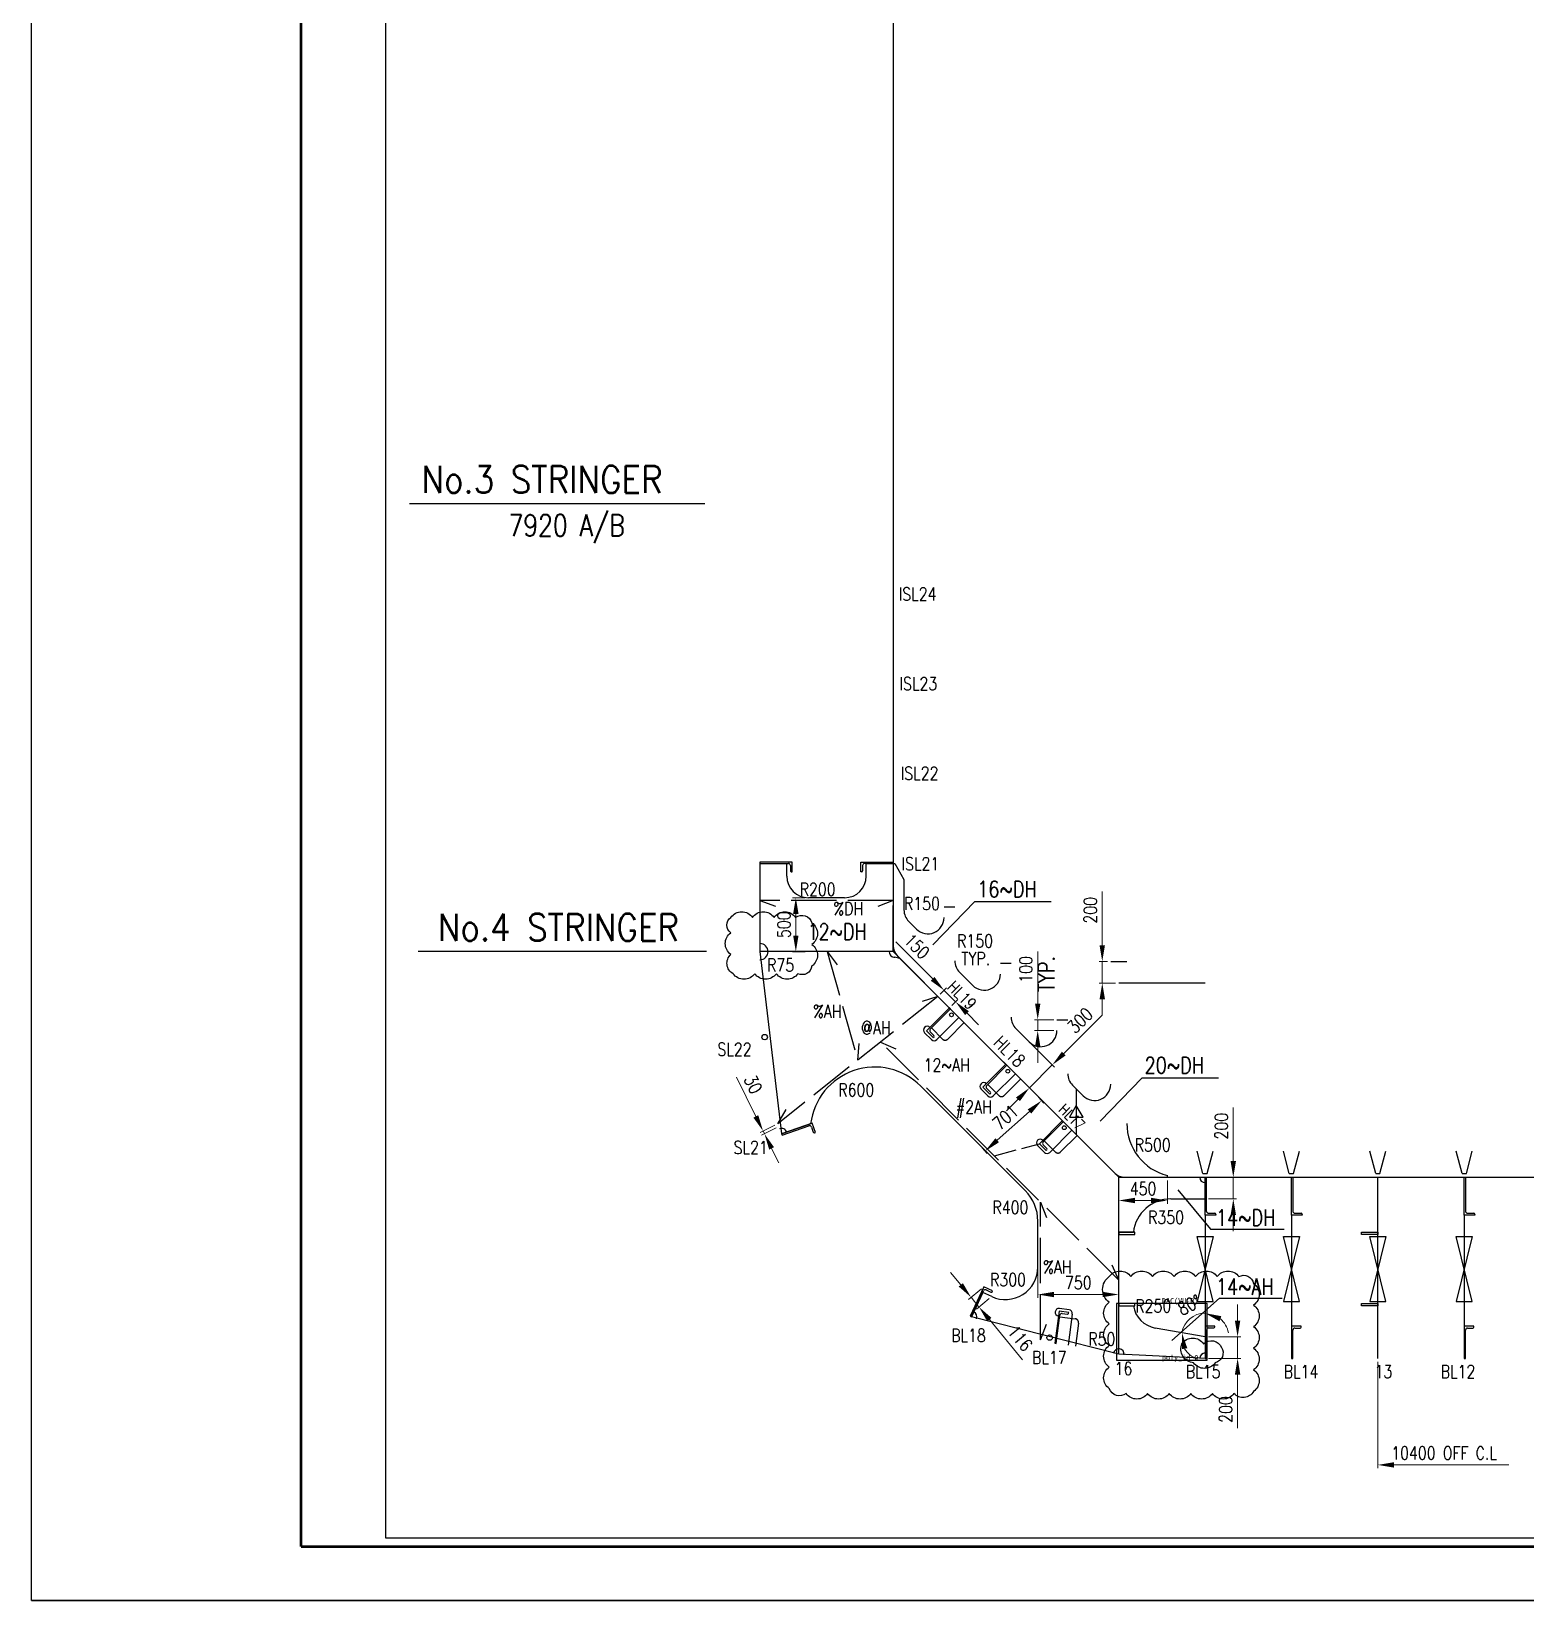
# Model space of a CAD drawing. Header units: millimetres. Extents: x 207778 to 249778, y -30286 to -586.
# Drawn here: x 207778 to 221622, y -30286 to -15747 of the extents above; entities that cross this region are included whole.
import ezdxf

# ---------------------------------------------------------------- set-up
doc = ezdxf.new("R2010")
doc.units = ezdxf.units.MM
doc.header["$LTSCALE"] = 100
for name, pattern in [('DASHED', [8, 6, -2]), ('DAW035', [5.25, 4.2, -1.05]), ('JNRD_Dash', [5.25, 4.2, -1.05])]:
    doc.linetypes.add(name, pattern=pattern)
for name, color, linetype in [('100-TX1', 7, 'Continuous'), ('100-TX2', 3, 'Continuous'), ('200-CO3', 7, 'Continuous'), ('Braket', 30, 'Continuous'), ('L', 254, 'Continuous'), ('limit', 6, 'Continuous'), ('Plate_Invisible', 3, 'DAW035'), ('Plate_Visible', 3, 'Continuous'), ('Seam', 40, 'Continuous'), ('Stiffener_Invisible', 2, 'JNRD_Dash'), ('TXT', 7, 'Continuous'), ('图面分割框', 1, 'Continuous'), ('引线', 7, 'Continuous'), ('模糊匹配_自由边', 7, 'Continuous'), ('模糊匹配_非自由边', 7, 'Continuous')]:
    doc.layers.add(name, color=color, linetype=linetype)
doc.layers.add('正式送审前修改', color=6, linetype='Continuous', plot=False)
doc.styles.add('JNRD_E1', font='romans.shx', dxfattribs={"width": 0.8})
doc.styles.get("Standard").update_dxf_attribs({"font": ''})
doc.styles.add('STYLE2', font='romans.shx', dxfattribs={"width": 0.8, "height": 120, "bigfont": 'xc02.shx'})
doc.styles.get('Standard').set_extended_font_data('SimSun')
doc.dimstyles.new('Jnrd_D150', dxfattribs={"dimtxt": 120, "dimasz": 150, "dimexe": 30, "dimexo": 30, "dimgap": 50, "dimtad": 1, "dimdec": 0, "dimrnd": 0.5, "dimtxsty": 'JNRD_E1', "dimcen": 0, "dimclrd": 1, "dimclre": 1, "dimclrt": 2, "dimazin": 3, "dimtfac": 1, "dimtdec": 0, "dimtmove": 0, "dimatfit": 3, "dimlwd": 5, "dimlwe": 5})

# ---------------------------------------------------------------- blocks, each defined once
blk = doc.blocks.new('TK')
at = {"color": 0}
for q in [(52597, -570), (94597, -30270)]:
    blk.add_line((52597, -30270), q, dxfattribs=at)
at = {"color": 0, "lineweight": 50}
for q in [(55097, -1069), (94097, -29769)]:
    blk.add_line((55097, -29769), q, dxfattribs=at)
blk = doc.blocks.new('*U33')
at = {"layer": 'L'}
for p, q in [((0, -350), (0, 0)), ((0, 0), (11, 0)), ((11, 0), (11, -311)), ((100, -350), (0, -350)), ((33, -333), (89, -333)), ((100, -344), (100, -350))]:
    blk.add_line(p, q, dxfattribs=at)
for centre, radius, start, end in [((33, -311), 22, 180, 270), ((89, -344), 11, 360, 90)]:
    blk.add_arc(centre, radius, start, end, dxfattribs=at)
blk = doc.blocks.new('*U11')
at = {"layer": 'L'}
for p, q in [((90, 300), (0, 300)), ((0, 300), (0, 0)), ((90, 292.5), (90, 300)), ((13, 0), (13, 264)), ((32, 283), (80.5, 283)), ((0, 0), (13, 0))]:
    blk.add_line(p, q, dxfattribs=at)
for centre, radius, start, end in [((80.5, 292.5), 9.5, 270, 0), ((32, 264), 19, 90, 180)]:
    blk.add_arc(centre, radius, start, end, dxfattribs=at)
blk = doc.blocks.new('*U12')
at = {"layer": 'L'}
for p, q in [((0, -300), (0, 0)), ((0, 0), (13, 0)), ((13, 0), (13, -264)), ((32, -283), (80.5, -283)), ((90, -300), (0, -300)), ((90, -292.5), (90, -300))]:
    blk.add_line(p, q, dxfattribs=at)
for centre, radius, start, end in [((32, -264), 19, 180, 270), ((80.5, -292.5), 9.5, 360, 90)]:
    blk.add_arc(centre, radius, start, end, dxfattribs=at)
blk = doc.blocks.new('*D52')
at = {"color": 1, "lineweight": 5}
for p, q in [((220253, -28074), (220253, -29059)), ((220403, -29029), (221468, -29029))]:
    blk.add_line(p, q, dxfattribs=at)
at = {"color": 1}
blk.add_solid([(220403, -29004), (220403, -29054), (220253, -29029)], dxfattribs=at)
at = {"layer": 'Defpoints', "color": 0}
for p in [(220253, -28044), (221481, -29029), (221481, -29029)]:
    blk.add_point(p, dxfattribs=at)
at = {"color": 2, "insert": (220867, -28919), "char_height": 120, "attachment_point": 5, "style": 'JNRD_E1'}
blk.add_mtext('\\A1;10400 OFF C.L', dxfattribs=at)
blk = doc.blocks.new('*U63')
at = {"layer": 'L'}
for p, q in [((90, 300), (0, 300)), ((0, 300), (0, 0)), ((90, 292.5), (90, 300)), ((13, 0), (13, 264)), ((32, 283), (80.5, 283)), ((0, 0), (13, 0))]:
    blk.add_line(p, q, dxfattribs=at)
for centre, radius, start, end in [((80.5, 292.5), 9.5, 270, 0), ((32, 264), 19, 90, 180)]:
    blk.add_arc(centre, radius, start, end, dxfattribs=at)
blk = doc.blocks.new('*U64')
for p, q in [((90, 325), (0, 325)), ((13, 250), (158, 250)), ((125, 290), (125, 0))]:
    blk.add_line(p, q)
at = {"linetype": 'DASHED'}
blk.add_line((193, 215), (193, 0), dxfattribs=at)
for centre, radius, start, end in [((0, 290), 35, 90, 270), ((90, 290), 35, 0, 90), ((0, 0), 0.573, 90, 180)]:
    blk.add_arc(centre, radius, start, end)
blk.add_arc((158, 215), 35, 0, 90, dxfattribs=at)
at = {"layer": 'L'}
for p, q in [((90, 300), (0, 300)), ((0, 300), (0, 0)), ((90, 292.5), (90, 300)), ((13, 0), (13, 264)), ((32, 283), (80.5, 283)), ((0, 0), (13, 0))]:
    blk.add_line(p, q, dxfattribs=at)
for centre, radius, start, end in [((80.5, 292.5), 9.5, 270, 0), ((32, 264), 19, 90, 180)]:
    blk.add_arc(centre, radius, start, end, dxfattribs=at)
blk = doc.blocks.new('*U22')
for p, q in [((-90, 325), (0, 325)), ((-13, 250), (-158, 250)), ((-125, 290), (-125, 0))]:
    blk.add_line(p, q)
at = {"linetype": 'DASHED'}
blk.add_line((-193, 215), (-193, 0), dxfattribs=at)
for centre, radius, start, end in [((-90, 290), 35, 90, 180), ((0, 290), 35, 270, 90), ((0, 0), 1, 0, 90)]:
    blk.add_arc(centre, radius, start, end)
blk.add_arc((-158, 215), 35, 90, 180, dxfattribs=at)
at = {"layer": 'L'}
for p, q in [((-90, 292.5), (-90, 300)), ((-90, 300), (0, 300)), ((0, 300), (0, 0)), ((-32, 283), (-80.5, 283)), ((-13, 0), (-13, 264)), ((0, 0), (-13, 0))]:
    blk.add_line(p, q, dxfattribs=at)
for centre, radius, start, end in [((-80.5, 292.5), 9.5, 180, 270), ((-32, 264), 19, 0, 90)]:
    blk.add_arc(centre, radius, start, end, dxfattribs=at)
blk = doc.blocks.new('*D65')
at = {"color": 1, "lineweight": 5}
for p, q in [((214490, -25800), (214311, -25437)), ((214666, -25881), (214530, -25948)), ((214679, -25907), (214543, -25975)), ((214570, -25961), (214557, -25935)), ((214637, -26096), (214703, -26230))]:
    blk.add_line(p, q, dxfattribs=at)
at = {"color": 1}
for points in [[(214468, -25811), (214513, -25789), (214557, -25935)], [(214659, -26085), (214614, -26107), (214570, -25961)]]:
    blk.add_solid(points, dxfattribs=at)
at = {"layer": 'Defpoints', "color": 0}
for p in [(214693, -25867), (214557, -25935), (214706, -25894)]:
    blk.add_point(p, dxfattribs=at)
at = {"color": 2, "insert": (214466, -25502), "char_height": 120, "attachment_point": 5, "rotation": 296.3071, "style": 'JNRD_E1'}
blk.add_mtext('\\A1;30', dxfattribs=at)
blk = doc.blocks.new('*D66')
at = {"color": 1, "lineweight": 5}
for p, q in [((217110, -25623), (217158, -25677)), ((217026, -25754), (216727, -26021)), ((216587, -26090), (216635, -26143))]:
    blk.add_line(p, q, dxfattribs=at)
at = {"color": 1}
for points in [[(217043, -25773), (217009, -25735), (217138, -25654)], [(216710, -26002), (216743, -26040), (216615, -26121)]]:
    blk.add_solid(points, dxfattribs=at)
at = {"layer": 'Defpoints', "color": 0}
for p in [(217090, -25601), (216567, -26067), (216615, -26121)]:
    blk.add_point(p, dxfattribs=at)
at = {"color": 2, "insert": (216803, -25806), "char_height": 120, "attachment_point": 5, "rotation": 41.7226, "style": 'JNRD_E1'}
blk.add_mtext('\\A1;701', dxfattribs=at)
blk = doc.blocks.new('*D67')
at = {"color": 1, "lineweight": 5}
for p, q in [((214948, -23774), (214831, -23774)), ((214861, -23924), (214861, -24124)), ((214948, -24274), (214831, -24274))]:
    blk.add_line(p, q, dxfattribs=at)
at = {"color": 1}
for points in [[(214886, -23924), (214836, -23924), (214861, -23774)], [(214836, -24124), (214886, -24124), (214861, -24274)]]:
    blk.add_solid(points, dxfattribs=at)
at = {"layer": 'Defpoints', "color": 0}
for p in [(214978, -23774), (214861, -24274), (214978, -24274)]:
    blk.add_point(p, dxfattribs=at)
at = {"color": 2, "insert": (214751, -24024), "char_height": 120, "attachment_point": 5, "rotation": 90, "style": 'JNRD_E1'}
blk.add_mtext('\\A1;500', dxfattribs=at)
blk = doc.blocks.new('*D68')
at = {"color": 1, "lineweight": 5}
for p, q in [((217700, -24214), (217700, -23717)), ((217748, -24364), (217670, -24364)), ((217700, -24564), (217700, -24364)), ((217823, -24564), (217670, -24564)), ((217700, -24714), (217700, -24864))]:
    blk.add_line(p, q, dxfattribs=at)
at = {"color": 1}
for points in [[(217675, -24214), (217725, -24214), (217700, -24364)], [(217725, -24714), (217675, -24714), (217700, -24564)]]:
    blk.add_solid(points, dxfattribs=at)
at = {"layer": 'Defpoints', "color": 0}
for p in [(217700, -24364), (217778, -24364), (217853, -24564)]:
    blk.add_point(p, dxfattribs=at)
at = {"color": 2, "insert": (217590, -23890), "char_height": 120, "attachment_point": 5, "rotation": 90, "style": 'JNRD_E1'}
blk.add_mtext('\\A1;200', dxfattribs=at)
blk = doc.blocks.new('*D69')
at = {"color": 1, "lineweight": 5}
for p, q in [((217853, -26394), (217853, -26609)), ((218303, -26394), (218303, -26609)), ((218003, -26579), (218153, -26579))]:
    blk.add_line(p, q, dxfattribs=at)
at = {"color": 1}
for points in [[(218003, -26554), (218003, -26604), (217853, -26579)], [(218153, -26604), (218153, -26554), (218303, -26579)]]:
    blk.add_solid(points, dxfattribs=at)
at = {"layer": 'Defpoints', "color": 0}
for p in [(217853, -26364), (218303, -26364), (218303, -26579)]:
    blk.add_point(p, dxfattribs=at)
at = {"color": 2, "insert": (218078, -26469), "char_height": 120, "attachment_point": 5, "style": 'JNRD_E1'}
blk.add_mtext('\\A1;450', dxfattribs=at)
blk = doc.blocks.new('*D70')
at = {"color": 1, "lineweight": 5}
for p, q in [((218914, -26214), (218914, -25717)), ((218683, -26364), (218944, -26364)), ((218914, -26564), (218914, -26364)), ((218683, -26564), (218944, -26564)), ((218914, -26714), (218914, -26864))]:
    blk.add_line(p, q, dxfattribs=at)
at = {"color": 1}
for points in [[(218889, -26214), (218939, -26214), (218914, -26364)], [(218939, -26714), (218889, -26714), (218914, -26564)]]:
    blk.add_solid(points, dxfattribs=at)
at = {"layer": 'Defpoints', "color": 0}
for p in [(218653, -26364), (218914, -26364), (218653, -26564)]:
    blk.add_point(p, dxfattribs=at)
at = {"color": 2, "insert": (218804, -25890), "char_height": 120, "attachment_point": 5, "rotation": 90, "style": 'JNRD_E1'}
blk.add_mtext('\\A1;200', dxfattribs=at)
blk = doc.blocks.new('seam')
at = {"layer": 'Seam'}
blk.add_lwpolyline([(0, 0), (-125, -217), (125, -217), (0, 0)], dxfattribs=at)
blk = doc.blocks.new('*D71')
at = {"color": 1, "lineweight": 5}
for p, q in [((217102, -24754), (217102, -24271)), ((217250, -24904), (217072, -24904)), ((217250, -25004), (217072, -25004)), ((217102, -25004), (217102, -24904)), ((217102, -25154), (217102, -25304))]:
    blk.add_line(p, q, dxfattribs=at)
at = {"color": 1}
for points in [[(217077, -24754), (217127, -24754), (217102, -24904)], [(217127, -25154), (217077, -25154), (217102, -25004)]]:
    blk.add_solid(points, dxfattribs=at)
at = {"layer": 'Defpoints', "color": 0}
for p in [(217102, -24904), (217280, -24904), (217280, -25004)]:
    blk.add_point(p, dxfattribs=at)
at = {"color": 2, "insert": (216992, -24438), "char_height": 120, "attachment_point": 5, "rotation": 90, "style": 'JNRD_E1'}
blk.add_mtext('\\A1;100', dxfattribs=at)
blk = doc.blocks.new('*D72')
at = {"color": 1, "lineweight": 5}
for p, q in [((216129, -24526), (215787, -24184)), ((216199, -24667), (216256, -24610)), ((216341, -24738), (216235, -24632)), ((216305, -24773), (216362, -24717)), ((216447, -24844), (216553, -24950))]:
    blk.add_line(p, q, dxfattribs=at)
at = {"color": 1}
for points in [[(216111, -24543), (216146, -24508), (216235, -24632)], [(216465, -24826), (216429, -24861), (216341, -24738)]]:
    blk.add_solid(points, dxfattribs=at)
at = {"layer": 'Defpoints', "color": 0}
for p in [(216178, -24689), (216235, -24632), (216284, -24795)]:
    blk.add_point(p, dxfattribs=at)
at = {"color": 2, "insert": (215983, -24224), "char_height": 120, "attachment_point": 5, "rotation": 315, "style": 'JNRD_E1'}
blk.add_mtext('\\A1;150', dxfattribs=at)
blk = doc.blocks.new('*D73')
at = {"color": 1, "lineweight": 5}
for p, q in [((217343, -25217), (217695, -24866)), ((216997, -25083), (217258, -25345)), ((216785, -25295), (217046, -25557)), ((217025, -25536), (217237, -25323)), ((216919, -25642), (216813, -25748))]:
    blk.add_line(p, q, dxfattribs=at)
at = {"color": 1}
for points in [[(217326, -25200), (217361, -25235), (217237, -25323)], [(216937, -25659), (216901, -25624), (217025, -25536)]]:
    blk.add_solid(points, dxfattribs=at)
at = {"layer": 'Defpoints', "color": 0}
for p in [(216976, -25062), (216763, -25274), (217237, -25323)]:
    blk.add_point(p, dxfattribs=at)
at = {"color": 2, "insert": (217494, -24911), "char_height": 120, "attachment_point": 5, "rotation": 45, "style": 'JNRD_E1'}
blk.add_mtext('\\A1;300', dxfattribs=at)
blk = doc.blocks.new('*D75')
at = {"color": 1, "lineweight": 5}
for p, q in [((218954, -27692), (218954, -27542)), ((218683, -27842), (218984, -27842)), ((218954, -27842), (218954, -28042)), ((218683, -28042), (218984, -28042)), ((218954, -28192), (218954, -28689))]:
    blk.add_line(p, q, dxfattribs=at)
at = {"color": 1}
for points in [[(218929, -27692), (218979, -27692), (218954, -27842)], [(218979, -28192), (218929, -28192), (218954, -28042)]]:
    blk.add_solid(points, dxfattribs=at)
at = {"layer": 'Defpoints', "color": 0}
for p in [(218653, -27842), (218653, -28042), (218954, -28042)]:
    blk.add_point(p, dxfattribs=at)
at = {"color": 2, "insert": (218844, -28515), "char_height": 120, "attachment_point": 5, "rotation": 90, "style": 'JNRD_E1'}
blk.add_mtext('\\A1;200', dxfattribs=at)
blk = doc.blocks.new('*D76')
at = {"color": 1, "lineweight": 5}
for start, end in [(89.9999, 170), (9.8318, 49.9159), (210.084, 250.1681)]:
    blk.add_arc((218653, -27842), 219, start, end, dxfattribs=at)
at = {"color": 1}
for points in [[(218803, -27651), (218786, -27698), (218653, -27623)], [(218488, -27947), (218439, -27956), (218438, -27804)]]:
    blk.add_solid(points, dxfattribs=at)
at = {"layer": 'Defpoints', "color": 0}
for p in [(218653, -26714), (218192, -27760), (218478, -27711), (218653, -27742), (218653, -27842)]:
    blk.add_point(p, dxfattribs=at)
at = {"color": 2, "insert": (218507, -27547), "char_height": 120, "attachment_point": 5, "rotation": 26.4372, "style": 'JNRD_E1'}
blk.add_mtext('\\A1;80%%d', dxfattribs=at)
blk = doc.blocks.new('*D77')
at = {"color": 1, "lineweight": 5}
for p, q in [((217103, -27013), (217103, -27480)), ((217853, -27013), (217853, -27480)), ((217253, -27450), (217703, -27450))]:
    blk.add_line(p, q, dxfattribs=at)
at = {"color": 1}
for points in [[(217253, -27425), (217253, -27475), (217103, -27450)], [(217703, -27475), (217703, -27425), (217853, -27450)]]:
    blk.add_solid(points, dxfattribs=at)
at = {"layer": 'Defpoints', "color": 0}
for p in [(217103, -26983), (217853, -26983), (217853, -27450)]:
    blk.add_point(p, dxfattribs=at)
at = {"color": 2, "insert": (217478, -27340), "char_height": 120, "attachment_point": 5, "style": 'JNRD_E1'}
blk.add_mtext('\\A1;750', dxfattribs=at)
blk = doc.blocks.new('*D78')
at = {"color": 1, "lineweight": 5}
for p, q in [((216389, -27361), (216294, -27245)), ((216580, -27398), (216461, -27495)), ((216485, -27476), (216558, -27566)), ((216653, -27488), (216535, -27585)), ((216654, -27682), (216961, -28055))]:
    blk.add_line(p, q, dxfattribs=at)
at = {"color": 1}
for points in [[(216370, -27376), (216409, -27345), (216485, -27476)], [(216673, -27666), (216634, -27698), (216558, -27566)]]:
    blk.add_solid(points, dxfattribs=at)
at = {"layer": 'Defpoints', "color": 0}
for p in [(216603, -27379), (216676, -27469), (216558, -27566)]:
    blk.add_point(p, dxfattribs=at)
at = {"color": 2, "insert": (216940, -27856), "char_height": 120, "attachment_point": 5, "rotation": 309.4617, "style": 'JNRD_E1'}
blk.add_mtext('\\A1;116', dxfattribs=at)

msp = doc.modelspace()

# ---------------------------------------------------------------- linework, layer by layer
for p, q in [((214528.2, -23456.7), (214778, -23456.7)), ((214528.2, -23456.7), (214528.2, -24273.6)), ((214778, -23573.6), (214778, -23456.7)), ((215513, -23573.6), (215513, -23456.7)), ((215513, -23456.7), (215763, -23456.7)), ((215863, -23603.9), (215863, -23887.2)), ((215313, -23773.6), (214978, -23773.6)), ((215978, -24064.3), (215906.9, -23993.3)), ((214528.2, -24273.6), (214728.8, -25960.7)), ((215826, -24336.6), (215777.3, -24325.7)), ((216500.5, -24586.9), (216378, -24464.3)), ((217023.8, -25110.2), (216900.5, -24986.9)), ((216986, -26486.6), (216017.8, -25518.4)), ((217522.1, -25608.5), (217423.8, -25510.2)), ((214728.8, -25960.7), (214998.2, -25867.9)), ((218303.2, -26363.6), (218303.2, -26348.6)), ((218653.2, -26363.6), (218653.2, -26563.6)), ((218335.9, -26563.6), (218653.2, -26563.6)), ((217103.2, -27196.7), (217103.2, -26769.4)), ((217853.2, -26873.6), (217988.2, -26873.6)), ((216593.3, -27429.9), (216487.7, -27656.5)), ((216676.4, -27468.6), (216593.3, -27429.9)), ((217853.2, -27553.6), (217988.2, -27553.6)), ((217853.2, -28003.5), (216487.7, -27656.5)), ((218653.2, -27841.8), (218653.2, -28041.8))]:
    msp.add_line(p, q)
at = {"color": 8, "linetype": 'Continuous', "ltscale": 0.5}
for p, q in [((215763.2, -24273.6), (215763.2, -23847)), ((216052.1, -24562.4), (215763.2, -24273.5)), ((217853.2, -26363.6), (217677.4, -26187.9)), ((217853.2, -26363.6), (218101.7, -26363.6))]:
    msp.add_line(p, q, dxfattribs=at)
at = {"ltscale": 0.5}
for centre, radius in [((216302.4, -24859.1), 17.5), ((214572.3, -25065.5), 25), ((216825, -25381.6), 17.5), ((217348.2, -25904.9), 17.5)]:
    msp.add_circle(centre, radius, dxfattribs=at)
msp.add_circle((217212.5, -27849.4), 25)
for centre, radius, start, end in [((214978, -23573.6), 200, 180, 270), ((215313, -23573.6), 200, 270, 0), ((214528.2, -24273.6), 75, 270, 90), ((215776.4, -24275.7), 50, 181.02057, 271.03618), ((215593.6, -25942.7), 600, 45, 172.84592), ((218428.2, -25864.5), 500, 180, 255.52249), ((214728.8, -25960.7), 50, 19, 111.66648), ((218653.2, -26363.6), 50, 180, 270), ((216703.2, -26769.4), 400, 0, 45), ((218335.9, -26913.6), 350, 90, 173.43757), ((216803.2, -27196.7), 300, 245, 0), ((216487.9, -27656.1), 50, 337.63818, 65)]:
    msp.add_arc(centre, radius, start, end)
at = {"color": 3}
for centre, start, end in [((216013, -23887.2), 180, 225), ((216084.1, -23958.3), 225, 0), ((216484.1, -24358.3), 180, 225), ((216606.6, -24480.8), 225, 0), ((217006.6, -24880.8), 180, 225), ((217129.9, -25004.1), 225, 0), ((217529.9, -25404.1), 180, 225), ((217628.2, -25502.4), 225, 0)]:
    msp.add_arc(centre, 150, start, end, dxfattribs=at)
at = {"layer": '200-CO3', "ltscale": 2}
for p, q in [((215763, -23456.7), (215778, -23456.7)), ((215778, -23456.7), (215863, -23603.9)), ((218633.2, -26328.6), (218578.2, -26123.3)), ((218673.2, -26328.6), (218728.2, -26123.3)), ((219433.2, -26328.6), (219378.2, -26123.3)), ((219473.2, -26328.6), (219528.2, -26123.3)), ((220233.2, -26328.6), (220178.2, -26123.3)), ((220273.2, -26328.6), (220328.2, -26123.3)), ((221033.2, -26328.6), (220978.2, -26123.3)), ((221073.2, -26328.6), (221128.2, -26123.3)), ((218633.2, -26328.6), (218673.2, -26328.6)), ((219433.2, -26328.6), (219473.2, -26328.6)), ((220233.2, -26328.6), (220273.2, -26328.6)), ((221033.2, -26328.6), (221073.2, -26328.6))]:
    msp.add_line(p, q, dxfattribs=at)
at = {"layer": '200-CO3', "color": 1, "ltscale": 2}
msp.add_lwpolyline([(207778.4, -586), (249778.4, -586), (249778.4, -30286), (207778.4, -30286)], close=True, dxfattribs=at)
at = {"layer": '200-CO3', "color": 7, "linetype": 'Continuous'}
for points in [[(217853.2, -26893.6), (218003.2, -26893.6), (218003.2, -26873.6), (217853.2, -26873.6)], [(220253.2, -26893.6), (220103.2, -26893.6), (220103.2, -26873.6), (220253.2, -26873.6)], [(218728.2, -26913.6), (218578.2, -27513.6), (218728.2, -27513.6), (218578.2, -26913.6)], [(219528.2, -26913.6), (219378.2, -27513.6), (219528.2, -27513.6), (219378.2, -26913.6)], [(220328.2, -26913.6), (220178.2, -27513.6), (220328.2, -27513.6), (220178.2, -26913.6)], [(221128.2, -26913.6), (220978.2, -27513.6), (221128.2, -27513.6), (220978.2, -26913.6)], [(220253.2, -27553.6), (220103.2, -27553.6), (220103.2, -27533.6), (220253.2, -27533.6)]]:
    msp.add_lwpolyline(points, close=True, dxfattribs=at)
at = {"layer": 'Braket'}
msp.add_lwpolyline([(217833.2, -28058.8), (218673.2, -28058.8), (218673.2, -27533.6), (217833.2, -27533.6)], close=True, dxfattribs=at)
at = {"layer": 'limit'}
for p, q in [((216234.1, -23858.3), (216334.1, -23858.3)), ((216756.6, -24380.8), (216856.6, -24380.8)), ((217778.2, -24363.6), (217928.2, -24363.6)), ((217279.9, -24904.1), (217379.9, -24904.1))]:
    msp.add_line(p, q, dxfattribs=at)
at = {"layer": 'Plate_Invisible', "ltscale": 0.5}
msp.add_line((216700.6, -26165.9), (217117.7, -26052.6), dxfattribs=at)
at = {"layer": 'Plate_Visible', "linetype": 'Continuous', "ltscale": 202.064}
for p, q in [((215763, -10924), (215763, -24211.5)), ((215776.5, -24273.6), (214528.2, -24273.6)), ((217853.2, -24563.6), (218653.2, -24563.6)), ((220253.2, -28043.6), (220253.2, -26363.6)), ((218653.2, -26713.6), (218653.2, -27741.8)), ((219453.2, -26713.6), (219453.2, -27743.6)), ((221053.2, -26713.6), (221053.2, -27743.6))]:
    msp.add_line(p, q, dxfattribs=at)
at = {"layer": 'Plate_Visible'}
for p, q in [((217809.1, -26319.7), (215806.9, -24317.5)), ((217915.1, -26363.6), (230653.2, -26363.6))]:
    msp.add_line(p, q, dxfattribs=at)
for centre, start, end in [((215913, -24211.5), 180, 225), ((217915.1, -26213.6), 225, 270)]:
    msp.add_arc(centre, 150, start, end, dxfattribs=at)
at = {"layer": 'Seam'}
msp.add_line((217459.2, -25545.5), (217459.2, -25969.8), dxfattribs=at)
at = {"layer": 'Stiffener_Invisible'}
for p, q in [((215763, -23798.6), (214528.2, -23798.6)), ((214528.2, -23798.6), (214672.2, -23853.1)), ((215763, -23798.6), (215619.2, -23853.8)), ((215152.3, -24273.6), (215435.3, -25278)), ((215152.3, -24273.6), (215244.4, -24397)), ((216177.9, -24688.5), (214692.7, -25867.5)), ((216177.9, -24688.5), (216031, -24734.7)), ((215435.3, -25278), (215448.6, -25124.6)), ((217853.2, -27318.4), (215645.7, -25110.9)), ((215645.7, -25110.9), (215786.1, -25174.3)), ((214692.7, -25867.5), (214771.6, -25735.3)), ((217128.2, -27869.7), (217128.2, -26593.4)), ((217128.2, -26593.4), (217182.6, -26737.4)), ((217853.2, -27318.4), (217790.5, -27177.7)), ((217128.2, -27869.7), (217183.4, -27726))]:
    msp.add_line(p, q, dxfattribs=at)
at = {"layer": 'TXT'}
for p, q in [((214018.2, -20123.7), (211282.8, -20123.7)), ((214033.6, -24273.6), (211361.5, -24273.6))]:
    msp.add_line(p, q, dxfattribs=at)
at = {"layer": '图面分割框'}
msp.add_lwpolyline([(211063.5, -2650.4), (249061.1, -2650.4), (249061.1, -29706.7), (211063.5, -29706.7)], close=True, dxfattribs=at)
at = {"layer": '引线'}
for p, q in [((216520.5, -23809.5), (216129.1, -24210.6)), ((218070.9, -25441.9), (217679.6, -25843))]:
    msp.add_line(p, q, dxfattribs=at)
at = {"layer": '引线', "ltscale": 2}
for p, q in [((216520.5, -23809.5), (217225.9, -23809.5)), ((218070.9, -25441.9), (218776.4, -25441.9))]:
    msp.add_line(p, q, dxfattribs=at)
at = {"layer": '引线'}
for points in [[(218399.9, -26480.4), (218703.9, -26844.5), (219386.1, -26844.5)], [(218344.6, -27877.3), (218787.7, -27483.6), (219365.7, -27483.6)]]:
    msp.add_lwpolyline(points, dxfattribs=at)
at = {"layer": '模糊匹配_自由边'}
msp.add_line((218653.2, -27841.8), (218191.6, -27760.4), dxfattribs=at)
msp.add_arc((218235, -27514.2), 250, 189.07446, 260, dxfattribs=at)
at = {"layer": '模糊匹配_非自由边', "linetype": 'Continuous', "ltscale": 202.064}
msp.add_line((217853.2, -28003.5), (217853.2, -26350.2), dxfattribs=at)
at = {"layer": '模糊匹配_非自由边'}
msp.add_line((218666.2, -28041.8), (217853.2, -28003.5), dxfattribs=at)
at = {"layer": '模糊匹配_非自由边', "color": 7, "linetype": 'Continuous'}
msp.add_lwpolyline([(217853.2, -27553.6), (218003.2, -27553.6), (218003.2, -27533.6), (217853.2, -27533.6)], close=True, dxfattribs=at)
at = {"layer": '模糊匹配_非自由边'}
for centre, start, end in [((217853.2, -28003.5), 353.63614, 173.51906), ((218653.2, -28041.8), 90, 179.54273)]:
    msp.add_arc(centre, 50, start, end, dxfattribs=at)
at = {"layer": '正式送审前修改', "ltscale": 0.5}
for points in [[(214259.3, -23956.4, -0.5205671), (214459.3, -23956.4, -0.5205671), (214659.3, -23956.4, -0.5205671), (214859.3, -23956.4, -0.5205671), (215009.4, -24006.4, -0.5205671), (215009.4, -24206.4, -0.5205671), (215009.4, -24406.4, -0.5205671), (214880.4, -24477.5, -0.5205671), (214680.4, -24477.5, -0.5205671), (214480.4, -24477.5, -0.5205671), (214280.4, -24477.5, -0.5205671), (214259.3, -24298.6, -0.5205671), (214259.3, -24098.6, -0.5205671)], [(217765.1, -27284.5, -0.5205671), (217965.1, -27284.5, -0.5205671), (218165.1, -27284.5, -0.5205671), (218365.1, -27284.5, -0.5205671), (218565.1, -27284.5, -0.5205671), (218765.1, -27284.5, -0.5205671), (218965.1, -27284.5, -0.5205671), (219101.7, -27347.9, -0.5205671), (219101.7, -27547.9, -0.5205671), (219101.7, -27747.9, -0.5205671), (219101.7, -27947.9, -0.5205671), (219101.7, -28147.9, -0.5205671), (219101.7, -28347.9, -0.5205671), (218920.5, -28366.6, -0.5205671), (218720.5, -28366.6, -0.5205671), (218520.5, -28366.6, -0.5205671), (218320.5, -28366.6, -0.5205671), (218120.5, -28366.6, -0.5205671), (217920.5, -28366.6, -0.5205671), (217765.1, -28322.1, -0.5205671), (217765.1, -28122.1, -0.5205671), (217765.1, -27922.1, -0.5205671), (217765.1, -27722.1, -0.5205671), (217765.1, -27522.1, -0.5205671)], [(218438.4, -27906.3, -0.5205671), (218638.4, -27906.3, -0.5205671), (218804.5, -27940.2, -0.5205671), (218746.8, -28082.5, -0.5205671), (218546.8, -28082.5, -0.5205671)]]:
    msp.add_lwpolyline(points, format="xyb", close=True, dxfattribs=at)

# ---------------------------------------------------------------- block references
for name, p in [('TK', (155181.5, -16.5)), ('*U33', (218653.2, -26363.6)), ('*U33', (219453.2, -26363.6)), ('*U33', (221053.2, -26363.6)), ('*U11', (218653.2, -28041.8)), ('*U11', (219453.2, -28043.6)), ('*U11', (221053.2, -28043.6))]:
    msp.add_blockref(name, p)
for name, p, rotation in [('*U11', (214528, -23443.7), 270), ('*U12', (215763, -23443.7), 270), ('*U22', (216284.1, -24794.7), 135), ('*U22', (216806.6, -25317.2), 135), ('*U63', (214728.8, -25960.7), 289), ('*U22', (217329.9, -25840.5), 135), ('*U63', (216475.9, -27651), 334.9999999999999), ('*U64', (217260.7, -27902.2), 352.4999999999999)]:
    msp.add_blockref(name, p, dxfattribs=dict(rotation=rotation))
at = {"layer": 'Seam', "xscale": 0.5, "yscale": 0.5, "zscale": 0.5}
msp.add_blockref('seam', (217459.2, -25699.8), dxfattribs=at)

# ---------------------------------------------------------------- texts
at = {"layer": '100-TX1', "linetype": 'Continuous', "style": 'JNRD_E1', "width": 0.8}
msp.add_text('7920 A/B', height=200, dxfattribs=at).set_placement((212198.5, -20423.7))
at = {"layer": '100-TX1', "color": 0, "style": 'STYLE2', "width": 0.8}
for s, p in [('ISL24', (215814.2, -21020.3)), ('ISL23', (215821.8, -21850.3)), ('ISL22', (215832.7, -22680.3)), ('ISL21', (215840.1, -23519.8)), ('R200', (214896.6, -23756.3)), ('R150', (215863, -23887.2)), ('R150', (216354.8, -24234.4)), ('R75', (214594.3, -24457.7)), ('R600', (215254.1, -25614.5)), ('R500', (218000.8, -26123.9)), ('R400', (216682.4, -26703.4)), ('R350', (218124.1, -26794.1)), ('R300', (216660.2, -27373.6)), ('R250', (218006.4, -27615.3)), ('R50', (217570.7, -27922.6))]:
    msp.add_text(s, height=120, dxfattribs=at).set_placement(p)
at = {"layer": '100-TX1', "style": 'JNRD_E1', "width": 0.8}
for s, height, p in [('16~DH', 150, (216542, -23769)), ('%DH', 120, (215209.3, -23935.6)), ('TYP.', 120, (216394.3, -24397.4)), ('%AH', 120, (215020.9, -24886.5)), ('@AH', 120, (215464.5, -25039)), ('20~DH', 150, (218092.5, -25401.4)), ('#2AH', 120, (216343.8, -25772.5)), ('14~DH', 150, (218753.2, -26812.8)), ('%AH', 120, (217152.3, -27254.4)), ('14~AH', 150, (218753.2, -27452.4))]:
    msp.add_text(s, height=height, dxfattribs=at).set_placement(p)
at = {"layer": '100-TX1', "color": 2, "ltscale": 1300, "style": 'JNRD_E1', "width": 0.8}
msp.add_text('12~DH', height=150, dxfattribs=at).set_placement((214968.5, -24163.4))
at = {"layer": '100-TX1', "ltscale": 1300, "style": 'JNRD_E1', "width": 0.8}
msp.add_text('TYP.', height=150, rotation=90, dxfattribs=at).set_placement((217257.3, -24647.6))
at = {"layer": '100-TX1', "style": 'JNRD_E1', "width": 0.8}
for s, height, p in [('HL19', 110, (216256, -24610.4)), ('HL18', 120, (216683.7, -25126.2)), ('HL17', 100, (217286.7, -25745.7))]:
    msp.add_text(s, height=height, rotation=315, dxfattribs=at).set_placement(p)
at = {"layer": '100-TX1', "color": 7, "linetype": 'Continuous', "style": 'JNRD_E1', "width": 0.8}
for s, p in [('SL22', (214134.3, -25238.3)), ('SL21', (214284.2, -26147.8)), ('BL18', (216300.7, -27889.2)), ('BL17', (217049.1, -28093.6)), ('16', (217814.9, -28195.5)), ('BL15', (218474.8, -28224)), ('BL14', (219380.8, -28224)), ('13', (220222.2, -28224)), ('BL12', (220834.9, -28224))]:
    msp.add_text(s, height=120, dxfattribs=at).set_placement(p)
at = {"layer": '100-TX1', "color": 2, "ltscale": 0.5, "style": 'JNRD_E1', "width": 0.8}
msp.add_text('12~AH', height=120, dxfattribs=at).set_placement((216045, -25384.7))
at = {"layer": '100-TX2', "linetype": 'Continuous', "ltscale": 0.5, "style": 'JNRD_E1', "width": 0.88743}
for s, p in [('No.3 STRINGER', (211391.8, -20023.7)), ('No.4 STRINGER', (211543.7, -24173.5))]:
    msp.add_text(s, height=250, dxfattribs=at).set_placement(p)
at = {"layer": 'Braket'}
for s, p in [('DAC(VU-R)', (218253.2, -27533.6)), ('poly_id 0', (218253.2, -28058.8))]:
    msp.add_text(s, height=50, dxfattribs=at).set_placement(p)

# ---------------------------------------------------------------- dimensions: what is measured, and where the dimension line sits
for base, p1, p2, picture, middle in [((214861, -24273.6), (214978, -23773.6), (214978, -24273.6), '*D67', (214751, -24023.6)), ((217700.4, -24363.6), (217853.2, -24563.6), (217778.2, -24363.6), '*D68', (217590.4, -23890.2)), ((217102.2, -24904.1), (217279.9, -25004.1), (217279.9, -24904.1), '*D71', (216992.2, -24437.5)), ((218914.4, -26363.6), (218653.2, -26563.6), (218653.2, -26363.6), '*D70', (218804.4, -25890.2)), ((218953.9, -28041.8), (218653.2, -27841.8), (218653.2, -28041.8), '*D75', (218843.9, -28515.2))]:
    dim = msp.add_linear_dim(base=base, p1=p1, p2=p2, angle=90, dimstyle='Jnrd_D150')
    dim.commit()
    dim.dimension.update_dxf_attribs({"geometry": picture, "text_midpoint": middle})
for p1, p2, distance, picture, middle in [((216284.1, -24794.7), (216177.9, -24688.5), -80.5, '*D72', (215982.7, -24223.9)), ((216763.5, -25274.1), (216975.6, -25062), -369.8, '*D73', (217494.1, -24910.9)), ((214705.8, -25894.1), (214692.7, -25867.5), 151.4, '*D65', (214466, -25502.4)), ((217090, -25600.6), (216566.7, -26067.2), 71.9, '*D66', (216803, -25805.5)), ((216602.7, -27379.1), (216676.4, -27468.6), -153, '*D78', (216939.7, -27856.2))]:
    dim = msp.add_aligned_dim(p1=p1, p2=p2, distance=distance, dimstyle='Jnrd_D150')
    dim.commit()
    dim.dimension.update_dxf_attribs({"geometry": picture, "text_midpoint": middle})
for base, p1, p2, picture, middle in [((218303.2, -26578.8), (217853.2, -26363.6), (218303.2, -26363.6), '*D69', (218078.2, -26468.8)), ((217853.2, -27450.3), (217103.2, -26983.1), (217853.2, -26983.1), '*D77', (217478.2, -27340.3))]:
    dim = msp.add_linear_dim(base=base, p1=p1, p2=p2, dimstyle='Jnrd_D150')
    dim.commit()
    dim.dimension.update_dxf_attribs({"geometry": picture, "text_midpoint": middle})
dim = msp.add_angular_dim_2l(base=(218477.7, -27711.1), line1=((218653.2, -26713.6), (218653.2, -27741.8)), line2=((218653.2, -27841.8), (218191.6, -27760.4)), dimstyle='Jnrd_D150')
dim.commit()
dim.dimension.update_dxf_attribs({"geometry": '*D76', "text_midpoint": (218555.8, -27645.8), "dimtype": 162})
dim = msp.add_linear_dim(base=(221480.6, -29029.3), p1=(220253.2, -28043.6), p2=(221480.6, -29029.3), text='10400 OFF C.L', dimstyle='Jnrd_D150', override={"dimsah": 1, "dimse2": 1, "dimsd2": 1})
dim.commit()
dim.dimension.update_dxf_attribs({"geometry": '*D52', "text_midpoint": (220866.9, -28919.3)})

doc.saveas('drawing.dxf')
